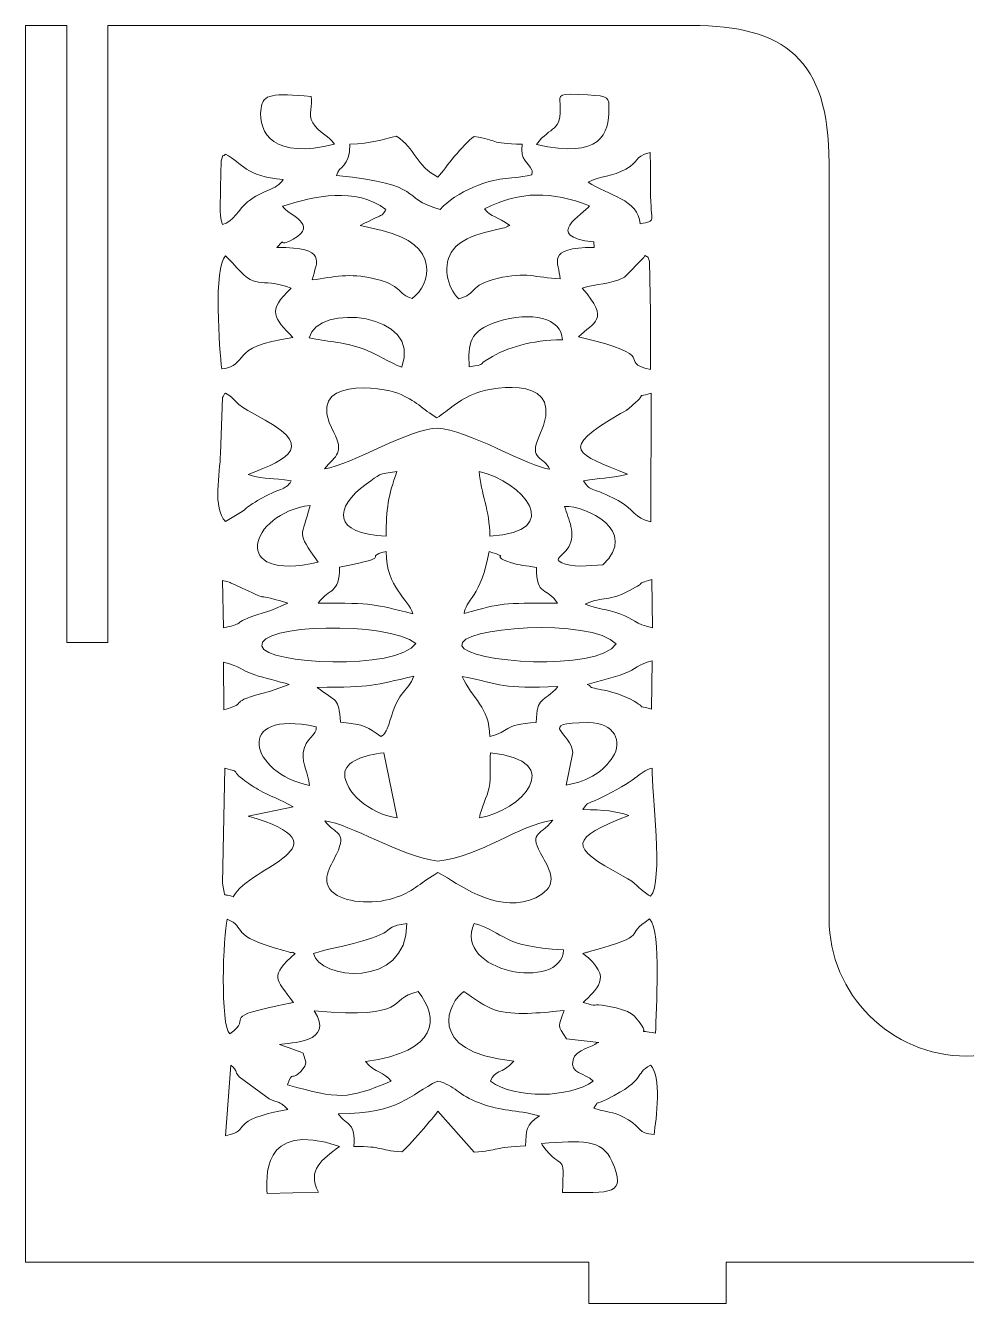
# Model space of a CAD drawing. Header units: millimetres. Extents: x -160 to 119, y -234 to 109.
# Drawn here: x -160 to -91.5, y 16.2 to 109.2 of the extents above; entities that cross this region are included whole.
import ezdxf

# ---------------------------------------------------------------- set-up
doc = ezdxf.new("R2010")
doc.units = ezdxf.units.MM
doc.header["$MEASUREMENT"] = 0
doc.layers.add('layer 1', color=7, linetype='Continuous')

msp = doc.modelspace()

# ---------------------------------------------------------------- linework, layer by layer
at = {"layer": 'layer 1', "color": 250, "lineweight": 20}
msp.add_open_spline([(-63.9592, 19.2332), (-63.9592, 19.2332), (-63.9592, 16.2332), (-63.9592, 16.2332), (-63.9592, 16.2332), (-63.9592, 16.2332), (-73.9592, 16.2332), (-73.9592, 16.2332), (-73.9592, 16.2332), (-73.9592, 16.2332), (-73.9592, 19.2332), (-73.9592, 19.2332), (-73.9592, 19.2332), (-73.9592, 19.2332), (-108.9592, 19.2332), (-108.9592, 19.2332), (-108.9592, 19.2332), (-108.9592, 19.2332), (-108.9592, 16.2332), (-108.9592, 16.2332), (-108.9592, 16.2332), (-108.9592, 16.2332), (-118.9592, 16.2332), (-118.9592, 16.2332), (-118.9592, 16.2332), (-118.9592, 16.2332), (-118.9592, 19.2332), (-118.9592, 19.2332), (-118.9592, 19.2332), (-118.9592, 19.2332), (-159.9592, 19.2332), (-159.9592, 19.2332), (-159.9592, 19.2332), (-159.9592, 19.2332), (-159.9592, 109.2332), (-159.9592, 109.2332), (-159.9592, 109.2332), (-159.9592, 109.2332), (-156.9592, 109.2332), (-156.9592, 109.2332), (-156.9592, 109.2332), (-156.9592, 109.2332), (-156.9592, 64.3332), (-156.9592, 64.3332), (-156.9592, 64.3332), (-156.9592, 64.3332), (-153.9592, 64.3332), (-153.9592, 64.3332), (-153.9592, 64.3332), (-153.9592, 64.3332), (-153.9592, 109.2332), (-153.9592, 109.2332), (-153.9592, 109.2332), (-139.8789, 109.2332), (-125.5395, 109.2332), (-111.4592, 109.2332), (-111.4592, 109.2332), (-104.7077, 109.2332), (-101.4592, 106.8075), (-101.4592, 99.2225), (-101.4592, 99.2225), (-101.4592, 99.2225), (-101.4592, 44.2332), (-101.4592, 44.2332), (-101.4592, 44.2332), (-101.4592, 38.7333), (-96.9592, 34.2332), (-91.4592, 34.2332), (-91.4592, 34.2332), (-91.4592, 34.2332), (-91.4592, 34.2332), (-91.4592, 34.2332), (-91.4592, 34.2332), (-85.9592, 34.2332), (-81.4592, 38.7332), (-81.4592, 44.2332), (-81.4592, 44.2332), (-81.4592, 44.2332), (-81.4592, 99.244), (-81.4592, 99.244), (-81.4592, 99.244), (-81.4592, 106.9771), (-78.6616, 109.2332), (-71.4414, 109.2332), (-71.4414, 109.2332), (-71.4414, 109.2332), (-28.9592, 109.2332), (-28.9592, 109.2332), (-28.9592, 109.2332), (-28.9592, 109.2332), (-28.9592, 64.3332), (-28.9592, 64.3332), (-28.9592, 64.3332), (-28.9592, 64.3332), (-25.9592, 64.3332), (-25.9592, 64.3332), (-25.9592, 64.3332), (-25.9592, 64.3332), (-25.9592, 109.2332), (-25.9592, 109.2332), (-25.9592, 109.2332), (-25.9592, 109.2332), (-22.9592, 109.2332), (-22.9592, 109.2332), (-22.9592, 109.2332), (-22.9592, 109.2332), (-22.9592, 19.2332), (-22.9592, 19.2332), (-22.9592, 19.2332), (-22.9592, 19.2332), (-63.9592, 19.2332), (-63.9592, 19.2332)], degree=3, knots=[0, 0, 0, 0, 0.0344828, 0.0344828, 0.0344828, 0.0344828, 0.0689655, 0.0689655, 0.0689655, 0.0689655, 0.1034483, 0.1034483, 0.1034483, 0.1034483, 0.137931, 0.137931, 0.137931, 0.137931, 0.1724138, 0.1724138, 0.1724138, 0.1724138, 0.2068966, 0.2068966, 0.2068966, 0.2068966, 0.2413793, 0.2413793, 0.2413793, 0.2413793, 0.2758621, 0.2758621, 0.2758621, 0.2758621, 0.3103448, 0.3103448, 0.3103448, 0.3103448, 0.3448276, 0.3448276, 0.3448276, 0.3448276, 0.3793103, 0.3793103, 0.3793103, 0.3793103, 0.4137931, 0.4137931, 0.4137931, 0.4137931, 0.4482759, 0.4482759, 0.4482759, 0.4482759, 0.4827586, 0.4827586, 0.4827586, 0.4827586, 0.5172414, 0.5172414, 0.5172414, 0.5172414, 0.5517241, 0.5517241, 0.5517241, 0.5517241, 0.5862069, 0.5862069, 0.5862069, 0.5862069, 0.6206897, 0.6206897, 0.6206897, 0.6206897, 0.6551724, 0.6551724, 0.6551724, 0.6551724, 0.6896552, 0.6896552, 0.6896552, 0.6896552, 0.7241379, 0.7241379, 0.7241379, 0.7241379, 0.7586207, 0.7586207, 0.7586207, 0.7586207, 0.7931034, 0.7931034, 0.7931034, 0.7931034, 0.8275862, 0.8275862, 0.8275862, 0.8275862, 0.862069, 0.862069, 0.862069, 0.862069, 0.8965517, 0.8965517, 0.8965517, 0.8965517, 0.9310345, 0.9310345, 0.9310345, 0.9310345, 1, 1, 1, 1], dxfattribs=at)
at = {"layer": 'layer 1', "color": 7, "lineweight": 9}
for points, knots in [([(-137.4651, 100.5922), (-137.9521, 101.2975), (-138.6024, 101.4217), (-139.0452, 102.1598), (-139.0452, 102.1598), (-139.4255, 102.7934), (-139.0402, 103.4244), (-139.1655, 104.0658), (-139.1655, 104.0658), (-141.9657, 104.3019), (-142.674, 104.2932), (-142.8163, 103.1862), (-142.8163, 103.1862), (-143.0515, 101.3555), (-141.851, 99.5109), (-137.4651, 100.5922)], [0, 0, 0, 0, 0.2, 0.2, 0.2, 0.2, 0.4, 0.4, 0.4, 0.4, 0.6, 0.6, 0.6, 0.6, 1, 1, 1, 1]), ([(-122.7649, 100.5852), (-118.047, 99.4877), (-117.4831, 101.4112), (-117.4831, 103.1709), (-117.4831, 103.1709), (-117.4831, 103.9871), (-117.4744, 104.1028), (-119.0119, 104.1892), (-119.0119, 104.1892), (-121.2202, 104.3132), (-121.1006, 104.2006), (-121.0456, 103.5146), (-121.0456, 103.5146), (-120.8782, 101.4285), (-121.7461, 101.9801), (-122.7649, 100.5852)], [0, 0, 0, 0, 0.2, 0.2, 0.2, 0.2, 0.4, 0.4, 0.4, 0.4, 0.6, 0.6, 0.6, 0.6, 1, 1, 1, 1]), ([(-136.3466, 100.6014), (-136.3466, 98.8856), (-137.1626, 99.0599), (-137.3096, 98.318), (-137.3096, 98.318), (-130.628, 97.6428), (-132.9049, 96.7073), (-129.7813, 95.8577), (-129.7813, 95.8577), (-129.1991, 96.4771), (-128.3457, 97.0429), (-127.3403, 97.4656), (-127.3403, 97.4656), (-125.3539, 98.3009), (-125.0546, 97.9625), (-123.0892, 98.3725), (-123.0892, 98.3725), (-123.0892, 98.3725), (-123.0746, 98.5997), (-123.0746, 98.5997), (-123.0746, 98.5997), (-123.0818, 98.6196), (-123.0906, 98.6904), (-123.102, 98.7154), (-123.102, 98.7154), (-123.3745, 99.3081), (-123.9726, 99.3987), (-123.7967, 100.6014), (-123.7967, 100.6014), (-126.2404, 100.6272), (-125.5271, 100.902), (-127.2921, 101.1705), (-127.2921, 101.1705), (-128.1806, 100.5182), (-129.329, 98.9379), (-129.9331, 98.2077), (-129.9331, 98.2077), (-131.5183, 98.9879), (-131.5849, 100.2998), (-132.9511, 101.1785), (-132.9511, 101.1785), (-134.0757, 100.9288), (-134.7333, 100.6538), (-136.3466, 100.6014)], [0, 0, 0, 0, 0.0833333, 0.0833333, 0.0833333, 0.0833333, 0.1666667, 0.1666667, 0.1666667, 0.1666667, 0.25, 0.25, 0.25, 0.25, 0.3333333, 0.3333333, 0.3333333, 0.3333333, 0.4166667, 0.4166667, 0.4166667, 0.4166667, 0.5, 0.5, 0.5, 0.5, 0.5833333, 0.5833333, 0.5833333, 0.5833333, 0.6666667, 0.6666667, 0.6666667, 0.6666667, 0.75, 0.75, 0.75, 0.75, 0.8333333, 0.8333333, 0.8333333, 0.8333333, 1, 1, 1, 1]), ([(-145.6247, 94.7522), (-144.8271, 94.941), (-144.4207, 95.9015), (-143.7977, 96.4044), (-143.7977, 96.4044), (-142.693, 97.296), (-141.6876, 97.2164), (-141.2064, 98.0319), (-141.2064, 98.0319), (-143.9416, 98.2236), (-144.1544, 99.2354), (-145.4011, 99.8675), (-145.4011, 99.8675), (-145.7329, 99.5446), (-145.4799, 100.1267), (-145.7162, 99.3962), (-145.7162, 99.3962), (-145.7162, 99.3962), (-145.7593, 97.439), (-145.7593, 97.439), (-145.7593, 97.439), (-145.7461, 96.5513), (-145.8934, 95.6207), (-145.6247, 94.7522)], [0, 0, 0, 0, 0.1428571, 0.1428571, 0.1428571, 0.1428571, 0.2857143, 0.2857143, 0.2857143, 0.2857143, 0.4285714, 0.4285714, 0.4285714, 0.4285714, 0.5714286, 0.5714286, 0.5714286, 0.5714286, 0.7142857, 0.7142857, 0.7142857, 0.7142857, 1, 1, 1, 1]), ([(-119.0047, 97.8342), (-117.534, 96.8667), (-115.3487, 96.599), (-115.2195, 94.7938), (-115.2195, 94.7938), (-113.9739, 95.1135), (-114.4535, 94.6972), (-114.4648, 97.2413), (-114.4648, 97.2413), (-114.4689, 98.1597), (-114.4475, 99.0772), (-114.49, 99.9954), (-114.49, 99.9954), (-115.7575, 99.6312), (-115.2315, 99.3549), (-116.2635, 98.7734), (-116.2635, 98.7734), (-117.1832, 98.2554), (-118.1488, 98.2748), (-119.0047, 97.8342)], [0, 0, 0, 0, 0.1666667, 0.1666667, 0.1666667, 0.1666667, 0.3333333, 0.3333333, 0.3333333, 0.3333333, 0.5, 0.5, 0.5, 0.5, 0.6666667, 0.6666667, 0.6666667, 0.6666667, 1, 1, 1, 1]), ([(-141.251, 96.077), (-140.86, 95.4354), (-138.5318, 94.7874), (-140.485, 93.6775), (-140.485, 93.6775), (-141.7144, 92.979), (-140.8689, 93.9807), (-141.6533, 93.0905), (-141.6533, 93.0905), (-137.9087, 93.0678), (-138.7737, 92.0865), (-139.0875, 90.7187), (-139.0875, 90.7187), (-137.4977, 90.9534), (-136.3469, 91.2321), (-134.6489, 90.8315), (-134.6489, 90.8315), (-133.8289, 90.6381), (-133.5917, 90.5456), (-133.1053, 90.2354), (-133.1053, 90.2354), (-132.4902, 89.843), (-132.615, 89.6544), (-131.8194, 89.3708), (-131.8194, 89.3708), (-130.4054, 90.368), (-129.7411, 93.3741), (-134.0058, 94.3078), (-134.0058, 94.3078), (-134.0058, 94.3078), (-135.5921, 94.6718), (-135.5921, 94.6718), (-135.5921, 94.6718), (-133.7664, 95.6722), (-134.0934, 95.229), (-133.7185, 95.8577), (-133.7185, 95.8577), (-135.9419, 97.4847), (-138.9184, 96.8443), (-141.251, 96.077)], [0, 0, 0, 0, 0.0909091, 0.0909091, 0.0909091, 0.0909091, 0.1818182, 0.1818182, 0.1818182, 0.1818182, 0.2727273, 0.2727273, 0.2727273, 0.2727273, 0.3636364, 0.3636364, 0.3636364, 0.3636364, 0.4545455, 0.4545455, 0.4545455, 0.4545455, 0.5454545, 0.5454545, 0.5454545, 0.5454545, 0.6363636, 0.6363636, 0.6363636, 0.6363636, 0.7272727, 0.7272727, 0.7272727, 0.7272727, 0.8181818, 0.8181818, 0.8181818, 0.8181818, 1, 1, 1, 1]), ([(-126.5376, 95.9014), (-126.0464, 95.2407), (-125.6139, 95.3757), (-124.7116, 94.6718), (-124.7116, 94.6718), (-124.7761, 94.6421), (-124.8912, 94.6497), (-124.9233, 94.595), (-124.9233, 94.595), (-125.0453, 94.387), (-127.8075, 94.2501), (-128.8337, 92.9122), (-128.8337, 92.9122), (-129.63, 91.8742), (-129.3036, 90.2129), (-128.416, 89.3449), (-128.416, 89.3449), (-127.0871, 89.7034), (-127.7127, 90.3145), (-125.6186, 90.8253), (-125.6186, 90.8253), (-123.4527, 91.3536), (-122.885, 90.8777), (-121.039, 90.8028), (-121.039, 90.8028), (-121.0998, 91.9976), (-122.1853, 93.0669), (-118.5575, 93.0905), (-118.5575, 93.0905), (-118.5575, 93.0905), (-118.5973, 93.4858), (-118.5973, 93.4858), (-118.5973, 93.4858), (-122.4032, 93.8819), (-119.318, 95.4913), (-118.9025, 96.1202), (-118.9025, 96.1202), (-121.6706, 97.1766), (-123.8789, 97.2195), (-126.5376, 95.9014)], [0, 0, 0, 0, 0.0909091, 0.0909091, 0.0909091, 0.0909091, 0.1818182, 0.1818182, 0.1818182, 0.1818182, 0.2727273, 0.2727273, 0.2727273, 0.2727273, 0.3636364, 0.3636364, 0.3636364, 0.3636364, 0.4545455, 0.4545455, 0.4545455, 0.4545455, 0.5454545, 0.5454545, 0.5454545, 0.5454545, 0.6363636, 0.6363636, 0.6363636, 0.6363636, 0.7272727, 0.7272727, 0.7272727, 0.7272727, 0.8181818, 0.8181818, 0.8181818, 0.8181818, 1, 1, 1, 1]), ([(-145.6782, 84.2463), (-143.571, 84.5035), (-145.3579, 85.8447), (-140.4965, 86.5317), (-140.4965, 86.5317), (-141.8767, 87.9606), (-142.4102, 88.4508), (-140.6113, 90.1257), (-140.6113, 90.1257), (-143.075, 90.9953), (-143.0833, 89.7964), (-144.8981, 91.9648), (-144.8981, 91.9648), (-144.8981, 91.9648), (-145.4011, 92.4632), (-145.4011, 92.4632), (-145.4011, 92.4632), (-146.3075, 91.7023), (-145.8343, 85.6028), (-145.6782, 84.2463)], [0, 0, 0, 0, 0.1666667, 0.1666667, 0.1666667, 0.1666667, 0.3333333, 0.3333333, 0.3333333, 0.3333333, 0.5, 0.5, 0.5, 0.5, 0.6666667, 0.6666667, 0.6666667, 0.6666667, 1, 1, 1, 1]), ([(-119.4294, 90.1257), (-117.3451, 87.7101), (-118.6352, 87.7093), (-119.6912, 86.5708), (-119.6912, 86.5708), (-113.5015, 85.1592), (-117.0501, 84.8263), (-114.4649, 84.1961), (-114.4649, 84.1961), (-114.4649, 85.5797), (-114.4694, 86.9633), (-114.46, 88.3469), (-114.46, 88.3469), (-114.46, 88.3469), (-114.5287, 92.0661), (-114.5287, 92.0661), (-114.5287, 92.0661), (-114.7117, 92.5233), (-114.5217, 92.2511), (-114.8423, 92.5069), (-114.8423, 92.5069), (-114.8935, 92.4631), (-114.9347, 92.4384), (-114.951, 92.3637), (-114.951, 92.3637), (-114.951, 92.3637), (-116.3522, 90.9158), (-116.3522, 90.9158), (-116.3522, 90.9158), (-117.5158, 90.3244), (-118.3241, 90.5027), (-119.4294, 90.1257)], [0, 0, 0, 0, 0.1111111, 0.1111111, 0.1111111, 0.1111111, 0.2222222, 0.2222222, 0.2222222, 0.2222222, 0.3333333, 0.3333333, 0.3333333, 0.3333333, 0.4444444, 0.4444444, 0.4444444, 0.4444444, 0.5555556, 0.5555556, 0.5555556, 0.5555556, 0.6666667, 0.6666667, 0.6666667, 0.6666667, 0.7777778, 0.7777778, 0.7777778, 0.7777778, 1, 1, 1, 1]), ([(-139.3004, 86.5168), (-138.0241, 86.2077), (-137.0234, 86.2588), (-135.5888, 85.7795), (-135.5888, 85.7795), (-134.4714, 85.4063), (-133.5712, 84.7623), (-132.5739, 84.3704), (-132.5739, 84.3704), (-130.9987, 88.322), (-138.7809, 89.0585), (-139.3004, 86.5168)], [0, 0, 0, 0, 0.25, 0.25, 0.25, 0.25, 0.5, 0.5, 0.5, 0.5, 1, 1, 1, 1]), ([(-127.6606, 84.3984), (-126.3281, 84.6058), (-127.1906, 84.4454), (-126.218, 85.0114), (-126.218, 85.0114), (-124.8621, 85.8004), (-123.1746, 86.3453), (-120.8786, 86.3703), (-120.8786, 86.3703), (-120.9284, 87.9524), (-123.1118, 88.4644), (-125.6196, 87.6772), (-125.6196, 87.6772), (-127.7282, 87.0154), (-127.7288, 86.0348), (-127.6606, 84.3984)], [0, 0, 0, 0, 0.2, 0.2, 0.2, 0.2, 0.4, 0.4, 0.4, 0.4, 0.6, 0.6, 0.6, 0.6, 1, 1, 1, 1]), ([(-138.2025, 76.9778), (-136.2111, 77.2581), (-131.8951, 79.9579), (-129.981, 79.9237), (-129.981, 79.9237), (-127.8675, 79.8858), (-123.2168, 77.0568), (-121.8113, 76.9585), (-121.8113, 76.9585), (-122.1487, 77.85), (-123.3959, 77.6004), (-122.5641, 79.3418), (-122.5641, 79.3418), (-120.3984, 83.8758), (-125.8425, 82.9623), (-127.0945, 82.5055), (-127.0945, 82.5055), (-128.4758, 82.0016), (-129.157, 81.2379), (-130.0051, 80.6846), (-130.0051, 80.6846), (-131.0741, 81.3161), (-131.5397, 81.9499), (-132.8451, 82.4728), (-132.8451, 82.4728), (-133.8848, 82.8892), (-139.7845, 83.8205), (-137.526, 79.6191), (-137.526, 79.6191), (-136.7523, 78.1799), (-137.3342, 77.9397), (-138.2025, 76.9778)], [0, 0, 0, 0, 0.1111111, 0.1111111, 0.1111111, 0.1111111, 0.2222222, 0.2222222, 0.2222222, 0.2222222, 0.3333333, 0.3333333, 0.3333333, 0.3333333, 0.4444444, 0.4444444, 0.4444444, 0.4444444, 0.5555556, 0.5555556, 0.5555556, 0.5555556, 0.6666667, 0.6666667, 0.6666667, 0.6666667, 0.7777778, 0.7777778, 0.7777778, 0.7777778, 1, 1, 1, 1]), ([(-145.7783, 78.0688), (-145.7783, 76.6072), (-146.375, 74.1288), (-145.4011, 73.1414), (-145.4011, 73.1414), (-145.4011, 73.1414), (-144.1842, 73.8663), (-144.1842, 73.8663), (-144.1842, 73.8663), (-143.7173, 74.2362), (-143.6173, 74.3381), (-143.0644, 74.6679), (-143.0644, 74.6679), (-141.377, 75.6743), (-141.0752, 75.3347), (-140.615, 76.0923), (-140.615, 76.0923), (-142.0812, 76.4026), (-142.3377, 76.0863), (-143.7535, 76.5601), (-143.7535, 76.5601), (-140.7646, 77.7312), (-138.6613, 78.6073), (-143.2946, 80.949), (-143.2946, 80.949), (-144.8056, 81.7126), (-144.6487, 82.0788), (-145.4011, 82.4848), (-145.4011, 82.4848), (-145.4493, 82.4352), (-145.4978, 82.4132), (-145.5115, 82.3281), (-145.5115, 82.3281), (-145.5253, 82.242), (-145.5949, 82.2096), (-145.6117, 82.1674), (-145.6117, 82.1674), (-145.6117, 82.1674), (-145.7783, 78.0688), (-145.7783, 78.0688)], [0, 0, 0, 0, 0.0909091, 0.0909091, 0.0909091, 0.0909091, 0.1818182, 0.1818182, 0.1818182, 0.1818182, 0.2727273, 0.2727273, 0.2727273, 0.2727273, 0.3636364, 0.3636364, 0.3636364, 0.3636364, 0.4545455, 0.4545455, 0.4545455, 0.4545455, 0.5454545, 0.5454545, 0.5454545, 0.5454545, 0.6363636, 0.6363636, 0.6363636, 0.6363636, 0.7272727, 0.7272727, 0.7272727, 0.7272727, 0.8181818, 0.8181818, 0.8181818, 0.8181818, 1, 1, 1, 1]), ([(-116.1469, 76.5781), (-117.5737, 76.2333), (-118.1241, 76.3363), (-119.3307, 76.0923), (-119.3307, 76.0923), (-118.8029, 75.2154), (-118.743, 75.7339), (-116.8204, 74.6597), (-116.8204, 74.6597), (-115.6379, 73.9991), (-115.6667, 73.4086), (-114.437, 73.1229), (-114.437, 73.1229), (-114.437, 73.1229), (-114.4159, 82.4699), (-114.4159, 82.4699), (-114.4159, 82.4699), (-115.8423, 82.0823), (-114.5685, 82.6299), (-115.5503, 81.802), (-115.5503, 81.802), (-116.1517, 81.295), (-115.9049, 81.4033), (-116.6334, 80.9884), (-116.6334, 80.9884), (-121.3291, 78.3142), (-119.7483, 78.0991), (-116.1469, 76.5781)], [0, 0, 0, 0, 0.125, 0.125, 0.125, 0.125, 0.25, 0.25, 0.25, 0.25, 0.375, 0.375, 0.375, 0.375, 0.5, 0.5, 0.5, 0.5, 0.625, 0.625, 0.625, 0.625, 0.75, 0.75, 0.75, 0.75, 1, 1, 1, 1]), ([(-133.7056, 72.0808), (-133.7165, 74.032), (-133.5412, 75.0508), (-132.9261, 76.7724), (-132.9261, 76.7724), (-134.3183, 76.6041), (-134.1393, 76.588), (-135.151, 75.8645), (-135.151, 75.8645), (-137.53, 74.1632), (-137.6177, 72.2054), (-133.7056, 72.0808)], [0, 0, 0, 0, 0.25, 0.25, 0.25, 0.25, 0.5, 0.5, 0.5, 0.5, 1, 1, 1, 1]), ([(-126.1604, 72.0845), (-120.584, 72.3582), (-123.7998, 76.0811), (-126.928, 76.7701), (-126.928, 76.7701), (-126.8157, 75.1796), (-126.1604, 73.9602), (-126.1604, 72.0845)], [0, 0, 0, 0, 0.3333333, 0.3333333, 0.3333333, 0.3333333, 1, 1, 1, 1]), ([(-138.6529, 70.1851), (-140.3429, 72.5421), (-139.8221, 71.8783), (-139.2484, 74.3134), (-139.2484, 74.3134), (-143.6705, 73.7407), (-145.2141, 68.6423), (-138.6529, 70.1851)], [0, 0, 0, 0, 0.3333333, 0.3333333, 0.3333333, 0.3333333, 1, 1, 1, 1]), ([(-117.9208, 69.9966), (-115.2902, 72.4656), (-119.1612, 74.2997), (-120.7128, 74.2358), (-120.7128, 74.2358), (-120.4409, 73.3019), (-119.8535, 72.23), (-120.4158, 71.2938), (-120.4158, 71.2938), (-120.8917, 70.5016), (-121.5727, 70.5028), (-120.9103, 70.1341), (-120.9103, 70.1341), (-120.2762, 69.7812), (-118.943, 69.9112), (-117.9208, 69.9966)], [0, 0, 0, 0, 0.2, 0.2, 0.2, 0.2, 0.4, 0.4, 0.4, 0.4, 0.6, 0.6, 0.6, 0.6, 1, 1, 1, 1]), ([(-137.1011, 69.8258), (-137.0912, 67.8326), (-137.8159, 68.353), (-138.6593, 67.1979), (-138.6593, 67.1979), (-134.4398, 67.1979), (-134.7126, 67.1332), (-131.7752, 66.4304), (-131.7752, 66.4304), (-132.0464, 67.5043), (-133.7056, 68.3021), (-133.7056, 70.9533), (-133.7056, 70.9533), (-135.6401, 70.4862), (-132.7447, 70.6554), (-137.1011, 69.8258)], [0, 0, 0, 0, 0.2, 0.2, 0.2, 0.2, 0.4, 0.4, 0.4, 0.4, 0.6, 0.6, 0.6, 0.6, 1, 1, 1, 1]), ([(-128.0187, 66.452), (-125.1205, 67.2231), (-125.4284, 67.1979), (-121.2308, 67.1979), (-121.2308, 67.1979), (-121.9591, 68.3684), (-122.7917, 67.6627), (-122.7649, 69.7974), (-122.7649, 69.7974), (-123.5706, 69.9732), (-123.9425, 69.8999), (-124.6654, 70.1553), (-124.6654, 70.1553), (-126.2582, 70.7179), (-124.5046, 70.4637), (-126.2094, 70.9533), (-126.2094, 70.9533), (-126.7374, 67.7714), (-128.0049, 67.2971), (-128.0187, 66.452)], [0, 0, 0, 0, 0.1666667, 0.1666667, 0.1666667, 0.1666667, 0.3333333, 0.3333333, 0.3333333, 0.3333333, 0.5, 0.5, 0.5, 0.5, 0.6666667, 0.6666667, 0.6666667, 0.6666667, 1, 1, 1, 1]), ([(-145.538, 65.4073), (-143.6963, 65.7465), (-145.4044, 65.7161), (-142.1064, 66.6576), (-142.1064, 66.6576), (-142.1064, 66.6576), (-140.8573, 67.1979), (-140.8573, 67.1979), (-140.8573, 67.1979), (-144.053, 68.1641), (-141.4196, 67.0386), (-144.7576, 68.5463), (-144.7576, 68.5463), (-145.4615, 68.8643), (-144.5496, 68.5514), (-145.616, 68.8516), (-145.616, 68.8516), (-145.616, 68.8516), (-145.538, 65.4073), (-145.538, 65.4073)], [0, 0, 0, 0, 0.1666667, 0.1666667, 0.1666667, 0.1666667, 0.3333333, 0.3333333, 0.3333333, 0.3333333, 0.5, 0.5, 0.5, 0.5, 0.6666667, 0.6666667, 0.6666667, 0.6666667, 1, 1, 1, 1]), ([(-119.2159, 67.1351), (-118.2374, 66.7349), (-117.7245, 66.7851), (-116.7042, 66.4217), (-116.7042, 66.4217), (-115.5769, 66.0201), (-115.6613, 65.7086), (-114.3208, 65.3932), (-114.3208, 65.3932), (-114.3208, 65.3932), (-114.3731, 68.9118), (-114.3731, 68.9118), (-114.3731, 68.9118), (-115.7294, 68.4968), (-114.6559, 68.851), (-115.5485, 68.3532), (-115.5485, 68.3532), (-117.7538, 67.1234), (-117.7756, 67.7829), (-119.2159, 67.1351)], [0, 0, 0, 0, 0.1666667, 0.1666667, 0.1666667, 0.1666667, 0.3333333, 0.3333333, 0.3333333, 0.3333333, 0.5, 0.5, 0.5, 0.5, 0.6666667, 0.6666667, 0.6666667, 0.6666667, 1, 1, 1, 1]), ([(-116.9499, 64.233), (-118.8055, 66.1641), (-128.6, 65.4417), (-128.1941, 64.0967), (-128.1941, 64.0967), (-127.8323, 62.8977), (-118.3885, 62.1626), (-116.9499, 64.233)], [0, 0, 0, 0, 0.3333333, 0.3333333, 0.3333333, 0.3333333, 1, 1, 1, 1]), ([(-131.5369, 64.2621), (-133.6619, 65.926), (-143.0803, 65.665), (-142.7571, 64.0625), (-142.7571, 64.0625), (-142.4927, 62.7517), (-132.953, 62.2606), (-131.5369, 64.2621)], [0, 0, 0, 0, 0.3333333, 0.3333333, 0.3333333, 0.3333333, 1, 1, 1, 1]), ([(-145.5222, 59.4431), (-143.5131, 59.9676), (-145.5706, 59.9371), (-142.1877, 60.773), (-142.1877, 60.773), (-142.1877, 60.773), (-140.7653, 61.2682), (-140.7653, 61.2682), (-140.7653, 61.2682), (-141.5504, 61.5327), (-142.5669, 61.7347), (-143.2738, 61.9823), (-143.2738, 61.9823), (-144.466, 62.4001), (-144.1691, 62.5498), (-145.5585, 62.9089), (-145.5585, 62.9089), (-145.5585, 62.9089), (-145.5222, 59.4431), (-145.5222, 59.4431)], [0, 0, 0, 0, 0.1666667, 0.1666667, 0.1666667, 0.1666667, 0.3333333, 0.3333333, 0.3333333, 0.3333333, 0.5, 0.5, 0.5, 0.5, 0.6666667, 0.6666667, 0.6666667, 0.6666667, 1, 1, 1, 1]), ([(-119.0636, 61.2682), (-119.0007, 61.2313), (-118.9008, 61.2248), (-118.8648, 61.1623), (-118.8648, 61.1623), (-118.6978, 60.8709), (-117.3279, 61.0109), (-115.6553, 60.057), (-115.6553, 60.057), (-114.4722, 59.3823), (-115.9067, 59.8749), (-114.3899, 59.4893), (-114.3899, 59.4893), (-114.3899, 59.4893), (-114.3369, 63.0038), (-114.3369, 63.0038), (-114.3369, 63.0038), (-115.4305, 62.7133), (-115.4565, 62.4348), (-116.3817, 62.0736), (-116.3817, 62.0736), (-117.1418, 61.7769), (-118.206, 61.5701), (-119.0636, 61.2682)], [0, 0, 0, 0, 0.1428571, 0.1428571, 0.1428571, 0.1428571, 0.2857143, 0.2857143, 0.2857143, 0.2857143, 0.4285714, 0.4285714, 0.4285714, 0.4285714, 0.5714286, 0.5714286, 0.5714286, 0.5714286, 0.7142857, 0.7142857, 0.7142857, 0.7142857, 1, 1, 1, 1]), ([(-138.7264, 61.0705), (-137.3333, 59.9776), (-137.1606, 60.3628), (-137.0408, 58.5327), (-137.0408, 58.5327), (-135.1578, 58.3543), (-135.1216, 58.182), (-134.083, 57.4997), (-134.083, 57.4997), (-133.9042, 57.6292), (-133.9216, 57.5569), (-133.7051, 57.9164), (-133.7051, 57.9164), (-133.6205, 58.057), (-133.495, 58.417), (-133.4547, 58.5584), (-133.4547, 58.5584), (-132.7587, 60.9973), (-132.1347, 60.7021), (-131.6943, 61.8774), (-131.6943, 61.8774), (-134.6523, 61.215), (-134.6011, 61.0705), (-138.7264, 61.0705)], [0, 0, 0, 0, 0.1428571, 0.1428571, 0.1428571, 0.1428571, 0.2857143, 0.2857143, 0.2857143, 0.2857143, 0.4285714, 0.4285714, 0.4285714, 0.4285714, 0.5714286, 0.5714286, 0.5714286, 0.5714286, 0.7142857, 0.7142857, 0.7142857, 0.7142857, 1, 1, 1, 1]), ([(-126.1604, 57.4894), (-124.6442, 57.8374), (-125.2875, 58.3843), (-122.7737, 58.5057), (-122.7737, 58.5057), (-122.7421, 60.4749), (-122.2636, 59.9043), (-121.1955, 61.1315), (-121.1955, 61.1315), (-125.2942, 60.9689), (-125.2734, 61.2595), (-128.163, 61.8681), (-128.163, 61.8681), (-127.4601, 60.2308), (-126.1689, 59.6524), (-126.1604, 57.4894)], [0, 0, 0, 0, 0.2, 0.2, 0.2, 0.2, 0.4, 0.4, 0.4, 0.4, 0.6, 0.6, 0.6, 0.6, 1, 1, 1, 1]), ([(-139.2882, 53.9293), (-139.3683, 54.8329), (-139.8411, 55.4312), (-139.7393, 56.3224), (-139.7393, 56.3224), (-139.6136, 57.4218), (-138.7086, 57.5409), (-138.8065, 58.2007), (-138.8065, 58.2007), (-144.886, 59.5438), (-143.6364, 54.7878), (-139.2882, 53.9293)], [0, 0, 0, 0, 0.25, 0.25, 0.25, 0.25, 0.5, 0.5, 0.5, 0.5, 1, 1, 1, 1]), ([(-120.1241, 56.3268), (-120.1241, 56.3268), (-120.6022, 53.9561), (-120.6022, 53.9561), (-120.6022, 53.9561), (-118.8196, 54.2887), (-117.8657, 54.9904), (-117.2066, 56.0036), (-117.2066, 56.0036), (-116.4898, 57.1056), (-117.0272, 58.5011), (-118.9922, 58.5011), (-118.9922, 58.5011), (-122.9015, 58.5011), (-120.1241, 57.7048), (-120.1241, 56.3268)], [0, 0, 0, 0, 0.2, 0.2, 0.2, 0.2, 0.4, 0.4, 0.4, 0.4, 0.6, 0.6, 0.6, 0.6, 1, 1, 1, 1]), ([(-136.7238, 54.7456), (-136.7238, 53.5577), (-135.0332, 51.863), (-132.9065, 51.5831), (-132.9065, 51.5831), (-132.9065, 51.5831), (-133.8859, 56.3162), (-133.8859, 56.3162), (-133.8859, 56.3162), (-135.2712, 56.1578), (-136.7238, 55.6946), (-136.7238, 54.7456)], [0, 0, 0, 0, 0.25, 0.25, 0.25, 0.25, 0.5, 0.5, 0.5, 0.5, 1, 1, 1, 1]), ([(-126.9149, 51.5831), (-123.9441, 51.9914), (-120.4244, 55.7396), (-126.1078, 56.2994), (-126.1078, 56.2994), (-126.1906, 55.4715), (-126.0588, 54.5783), (-126.2129, 53.7793), (-126.2129, 53.7793), (-126.3478, 53.0799), (-126.7964, 52.3229), (-126.9149, 51.5831)], [0, 0, 0, 0, 0.25, 0.25, 0.25, 0.25, 0.5, 0.5, 0.5, 0.5, 1, 1, 1, 1]), ([(-144.8436, 45.8278), (-143.6056, 48.1253), (-136.2553, 49.4888), (-143.7491, 51.706), (-143.7491, 51.706), (-143.7491, 51.706), (-140.4781, 52.3738), (-140.4781, 52.3738), (-140.4781, 52.3738), (-141.4553, 52.9449), (-142.1067, 53.1116), (-143.0165, 53.6278), (-143.0165, 53.6278), (-143.4901, 53.8965), (-143.6725, 54.0331), (-144.1575, 54.4041), (-144.1575, 54.4041), (-145.1608, 55.1713), (-144.1145, 54.8058), (-145.4393, 55.1834), (-145.4393, 55.1834), (-145.4393, 55.1834), (-145.6228, 46.8261), (-145.6228, 46.8261), (-145.6228, 46.8261), (-145.3539, 45.4745), (-145.6226, 46.2053), (-144.8436, 45.8278)], [0, 0, 0, 0, 0.125, 0.125, 0.125, 0.125, 0.25, 0.25, 0.25, 0.25, 0.375, 0.375, 0.375, 0.375, 0.5, 0.5, 0.5, 0.5, 0.625, 0.625, 0.625, 0.625, 0.75, 0.75, 0.75, 0.75, 1, 1, 1, 1]), ([(-119.3872, 52.1761), (-117.813, 52.1631), (-116.9883, 52.0582), (-116.0418, 51.7453), (-116.0418, 51.7453), (-120.3497, 50.086), (-120.4806, 49.4769), (-116.4881, 47.358), (-116.4881, 47.358), (-115.3119, 46.7339), (-115.5322, 46.5638), (-114.6415, 45.9766), (-114.6415, 45.9766), (-114.6101, 45.9559), (-114.5328, 45.9065), (-114.4649, 45.8794), (-114.4649, 45.8794), (-113.4795, 46.8391), (-114.3999, 53.5347), (-114.3413, 55.1957), (-114.3413, 55.1957), (-115.398, 54.865), (-115.3785, 54.3159), (-118.2272, 52.958), (-118.2272, 52.958), (-119.1676, 52.5098), (-118.9972, 52.7588), (-119.3872, 52.1761)], [0, 0, 0, 0, 0.125, 0.125, 0.125, 0.125, 0.25, 0.25, 0.25, 0.25, 0.375, 0.375, 0.375, 0.375, 0.5, 0.5, 0.5, 0.5, 0.625, 0.625, 0.625, 0.625, 0.75, 0.75, 0.75, 0.75, 1, 1, 1, 1]), ([(-129.9331, 47.5915), (-129.9331, 47.5915), (-129.2362, 47.1971), (-129.2362, 47.1971), (-129.2362, 47.1971), (-127.7346, 46.2301), (-124.7547, 44.3971), (-122.3607, 46.0306), (-122.3607, 46.0306), (-121.2192, 46.8096), (-121.7914, 47.7859), (-122.2871, 48.6746), (-122.2871, 48.6746), (-123.3707, 50.6176), (-122.6053, 50.1275), (-121.5708, 51.3922), (-121.5708, 51.3922), (-124.0967, 51.0505), (-126.693, 48.8149), (-129.9331, 48.423), (-129.9331, 48.423), (-132.7415, 48.7987), (-136.3068, 51.1323), (-138.1814, 51.3539), (-138.1814, 51.3539), (-137.4734, 50.3557), (-136.5015, 50.6433), (-137.3202, 48.9344), (-137.3202, 48.9344), (-137.7714, 47.9929), (-138.5874, 46.9122), (-137.4637, 46.0588), (-137.4637, 46.0588), (-136.5083, 45.3334), (-134.3306, 45.2695), (-132.8943, 45.8144), (-132.8943, 45.8144), (-131.6286, 46.2946), (-131.1671, 46.8778), (-129.9331, 47.5915)], [0, 0, 0, 0, 0.0909091, 0.0909091, 0.0909091, 0.0909091, 0.1818182, 0.1818182, 0.1818182, 0.1818182, 0.2727273, 0.2727273, 0.2727273, 0.2727273, 0.3636364, 0.3636364, 0.3636364, 0.3636364, 0.4545455, 0.4545455, 0.4545455, 0.4545455, 0.5454545, 0.5454545, 0.5454545, 0.5454545, 0.6363636, 0.6363636, 0.6363636, 0.6363636, 0.7272727, 0.7272727, 0.7272727, 0.7272727, 0.8181818, 0.8181818, 0.8181818, 0.8181818, 1, 1, 1, 1]), ([(-145.0768, 35.8472), (-143.2588, 37.1351), (-146.1439, 37.0098), (-140.726, 38.0822), (-140.726, 38.0822), (-140.6626, 38.0948), (-140.5363, 38.1161), (-140.4509, 38.1427), (-140.4509, 38.1427), (-141.7776, 39.9283), (-142.2045, 40.0059), (-140.3295, 41.7004), (-140.3295, 41.7004), (-140.4178, 41.7294), (-140.5597, 41.8189), (-140.6065, 41.7764), (-140.6065, 41.7764), (-140.6626, 41.7252), (-140.9543, 41.8714), (-141.1549, 41.9222), (-141.1549, 41.9222), (-145.2653, 42.9623), (-143.7902, 43.6311), (-145.2901, 44.1957), (-145.2901, 44.1957), (-145.5592, 43.0456), (-145.8211, 36.4252), (-145.0768, 35.8472)], [0, 0, 0, 0, 0.125, 0.125, 0.125, 0.125, 0.25, 0.25, 0.25, 0.25, 0.375, 0.375, 0.375, 0.375, 0.5, 0.5, 0.5, 0.5, 0.625, 0.625, 0.625, 0.625, 0.75, 0.75, 0.75, 0.75, 1, 1, 1, 1]), ([(-138.9874, 41.7004), (-138.6901, 39.8664), (-132.1966, 39.0107), (-132.1966, 43.8793), (-132.1966, 43.8793), (-134.6306, 43.5376), (-131.8597, 43.3021), (-138.0058, 41.9837), (-138.0058, 41.9837), (-138.0058, 41.9837), (-138.9874, 41.7004), (-138.9874, 41.7004)], [0, 0, 0, 0, 0.25, 0.25, 0.25, 0.25, 0.5, 0.5, 0.5, 0.5, 1, 1, 1, 1]), ([(-120.7902, 41.9565), (-125.4857, 42.2399), (-124.9057, 43.1892), (-127.2921, 43.8924), (-127.2921, 43.8924), (-128.918, 40.3475), (-120.9204, 38.8891), (-120.7902, 41.9565)], [0, 0, 0, 0, 0.3333333, 0.3333333, 0.3333333, 0.3333333, 1, 1, 1, 1]), ([(-119.3842, 41.7004), (-117.0262, 39.9022), (-118.4936, 39.0637), (-119.3533, 38.1427), (-119.3533, 38.1427), (-118.2177, 37.7694), (-118.8463, 38.0855), (-117.599, 37.8744), (-117.599, 37.8744), (-115.7189, 37.5562), (-115.5988, 37.095), (-115.2925, 36.7243), (-115.2925, 36.7243), (-114.4528, 35.7079), (-115.6567, 36.1873), (-114.0887, 35.9127), (-114.0887, 35.9127), (-114.0946, 37.5446), (-113.619, 43.2658), (-114.5303, 44.2124), (-114.5303, 44.2124), (-116.5298, 42.9568), (-114.2701, 43.1226), (-118.8951, 41.8447), (-118.8951, 41.8447), (-118.9604, 41.8266), (-119.0874, 41.7879), (-119.1401, 41.773), (-119.1401, 41.773), (-119.1927, 41.7581), (-119.3078, 41.7288), (-119.3842, 41.7004)], [0, 0, 0, 0, 0.1111111, 0.1111111, 0.1111111, 0.1111111, 0.2222222, 0.2222222, 0.2222222, 0.2222222, 0.3333333, 0.3333333, 0.3333333, 0.3333333, 0.4444444, 0.4444444, 0.4444444, 0.4444444, 0.5555556, 0.5555556, 0.5555556, 0.5555556, 0.6666667, 0.6666667, 0.6666667, 0.6666667, 0.7777778, 0.7777778, 0.7777778, 0.7777778, 1, 1, 1, 1]), ([(-138.9462, 37.5258), (-137.4025, 35.1573), (-140.7392, 35.2322), (-141.465, 35.0704), (-141.465, 35.0704), (-140.724, 34.8011), (-140.3954, 34.7153), (-139.742, 34.4449), (-139.742, 34.4449), (-139.5861, 33.7208), (-139.3546, 33.7924), (-139.9202, 33.118), (-139.9202, 33.118), (-140.5364, 32.3834), (-140.5406, 33.2651), (-140.8915, 32.1375), (-140.8915, 32.1375), (-137.1043, 31.1057), (-136.6224, 31.0502), (-133.3373, 32.4038), (-133.3373, 32.4038), (-133.897, 33.1049), (-134.4364, 32.9646), (-135.2147, 33.8344), (-135.2147, 33.8344), (-129.8455, 34.5704), (-129.8478, 36.9993), (-131.3744, 38.9333), (-131.3744, 38.9333), (-133.766, 38.3846), (-131.7839, 36.9309), (-138.9462, 37.5258)], [0, 0, 0, 0, 0.1111111, 0.1111111, 0.1111111, 0.1111111, 0.2222222, 0.2222222, 0.2222222, 0.2222222, 0.3333333, 0.3333333, 0.3333333, 0.3333333, 0.4444444, 0.4444444, 0.4444444, 0.4444444, 0.5555556, 0.5555556, 0.5555556, 0.5555556, 0.6666667, 0.6666667, 0.6666667, 0.6666667, 0.7777778, 0.7777778, 0.7777778, 0.7777778, 1, 1, 1, 1]), ([(-120.5823, 35.4891), (-121.2783, 36.564), (-121.1613, 36.3338), (-120.7564, 37.5497), (-120.7564, 37.5497), (-122.1721, 37.419), (-124.0372, 37.1742), (-125.4993, 37.5141), (-125.4993, 37.5141), (-126.6223, 37.7751), (-127.2866, 38.4878), (-128.0467, 38.9232), (-128.0467, 38.9232), (-129.1022, 38.2632), (-131.0437, 34.5505), (-124.4039, 33.8681), (-124.4039, 33.8681), (-125.3156, 32.8821), (-125.822, 33.2388), (-126.1138, 32.4107), (-126.1138, 32.4107), (-124.2727, 31.0801), (-120.3654, 31.1921), (-118.6255, 32.4107), (-118.6255, 32.4107), (-119.2683, 33.064), (-120.3425, 32.9092), (-120.1012, 33.9719), (-120.1012, 33.9719), (-119.9268, 34.7404), (-118.5253, 34.9395), (-118.421, 35.1474), (-118.421, 35.1474), (-118.3851, 35.219), (-118.2694, 35.2213), (-118.2315, 35.2146), (-118.2315, 35.2146), (-118.2315, 35.2146), (-120.5823, 35.4891), (-120.5823, 35.4891)], [0, 0, 0, 0, 0.0909091, 0.0909091, 0.0909091, 0.0909091, 0.1818182, 0.1818182, 0.1818182, 0.1818182, 0.2727273, 0.2727273, 0.2727273, 0.2727273, 0.3636364, 0.3636364, 0.3636364, 0.3636364, 0.4545455, 0.4545455, 0.4545455, 0.4545455, 0.5454545, 0.5454545, 0.5454545, 0.5454545, 0.6363636, 0.6363636, 0.6363636, 0.6363636, 0.7272727, 0.7272727, 0.7272727, 0.7272727, 0.8181818, 0.8181818, 0.8181818, 0.8181818, 1, 1, 1, 1]), ([(-145.4011, 28.4399), (-143.3045, 28.8784), (-145.4484, 29.4983), (-140.8694, 30.3548), (-140.8694, 30.3548), (-141.6014, 31.0473), (-141.1342, 30.6253), (-142.2136, 31.1337), (-142.2136, 31.1337), (-142.2136, 31.1337), (-144.4138, 32.7272), (-144.4138, 32.7272), (-144.4138, 32.7272), (-144.7889, 33.2143), (-144.4734, 33.0989), (-145.0237, 33.5731), (-145.0237, 33.5731), (-145.0237, 33.5731), (-145.4011, 28.4399), (-145.4011, 28.4399)], [0, 0, 0, 0, 0.1666667, 0.1666667, 0.1666667, 0.1666667, 0.3333333, 0.3333333, 0.3333333, 0.3333333, 0.5, 0.5, 0.5, 0.5, 0.6666667, 0.6666667, 0.6666667, 0.6666667, 1, 1, 1, 1]), ([(-118.5779, 30.4342), (-117.2378, 30.026), (-117.116, 30.2367), (-116.0707, 29.5862), (-116.0707, 29.5862), (-115.0869, 28.9738), (-115.4101, 28.6468), (-114.206, 28.5196), (-114.206, 28.5196), (-114.039, 29.6469), (-113.634, 32.8293), (-114.4649, 33.584), (-114.4649, 33.584), (-115.6998, 32.9003), (-114.6723, 32.5761), (-117.616, 31.0933), (-117.616, 31.0933), (-118.5912, 30.6021), (-118.1892, 31.0803), (-118.5779, 30.4342)], [0, 0, 0, 0, 0.1666667, 0.1666667, 0.1666667, 0.1666667, 0.3333333, 0.3333333, 0.3333333, 0.3333333, 0.5, 0.5, 0.5, 0.5, 0.6666667, 0.6666667, 0.6666667, 0.6666667, 1, 1, 1, 1]), ([(-132.5739, 27.2567), (-132.1293, 27.5855), (-130.1767, 29.8474), (-129.9331, 30.2365), (-129.9331, 30.2365), (-129.9331, 30.2365), (-127.2921, 27.2401), (-127.2921, 27.2401), (-127.2921, 27.2401), (-125.4894, 27.361), (-125.8511, 27.621), (-123.5504, 27.6963), (-123.5504, 27.6963), (-123.4997, 28.8834), (-123.5621, 29.178), (-122.5407, 29.8936), (-122.5407, 29.8936), (-124.3535, 30.3432), (-125.2167, 30.2051), (-126.9205, 30.8241), (-126.9205, 30.8241), (-128.452, 31.3804), (-128.7032, 32.0942), (-129.9331, 32.4216), (-129.9331, 32.4216), (-132.1032, 31.4064), (-132.5993, 30.0741), (-137.1938, 30.0389), (-137.1938, 30.0389), (-136.5183, 29.1025), (-135.9116, 29.4415), (-136.0577, 27.667), (-136.0577, 27.667), (-133.8364, 27.6484), (-134.4003, 27.4143), (-132.5739, 27.2567)], [0, 0, 0, 0, 0.1, 0.1, 0.1, 0.1, 0.2, 0.2, 0.2, 0.2, 0.3, 0.3, 0.3, 0.3, 0.4, 0.4, 0.4, 0.4, 0.5, 0.5, 0.5, 0.5, 0.6, 0.6, 0.6, 0.6, 0.7, 0.7, 0.7, 0.7, 0.8, 0.8, 0.8, 0.8, 1, 1, 1, 1]), ([(-138.6382, 24.3216), (-139.4716, 26.0323), (-138.3917, 26.633), (-137.1131, 27.667), (-137.1131, 27.667), (-142.9475, 29.6113), (-142.3824, 25.1722), (-142.3802, 24.2332), (-142.3802, 24.2332), (-142.3802, 24.2332), (-138.6382, 24.3216), (-138.6382, 24.3216)], [0, 0, 0, 0, 0.25, 0.25, 0.25, 0.25, 0.5, 0.5, 0.5, 0.5, 1, 1, 1, 1]), ([(-117.2709, 26.5874), (-117.9809, 28.1971), (-119.4786, 28.1178), (-122.4009, 27.8646), (-122.4009, 27.8646), (-122.3629, 27.8156), (-122.3339, 27.7458), (-122.3094, 27.713), (-122.3094, 27.713), (-120.8511, 25.7559), (-120.7205, 27.3945), (-120.8786, 24.3069), (-120.8786, 24.3069), (-117.291, 24.3069), (-116.1574, 24.0633), (-117.2709, 26.5874)], [0, 0, 0, 0, 0.2, 0.2, 0.2, 0.2, 0.4, 0.4, 0.4, 0.4, 0.6, 0.6, 0.6, 0.6, 1, 1, 1, 1])]:
    msp.add_open_spline(points, degree=3, knots=knots, dxfattribs=at)

doc.saveas('drawing.dxf')
